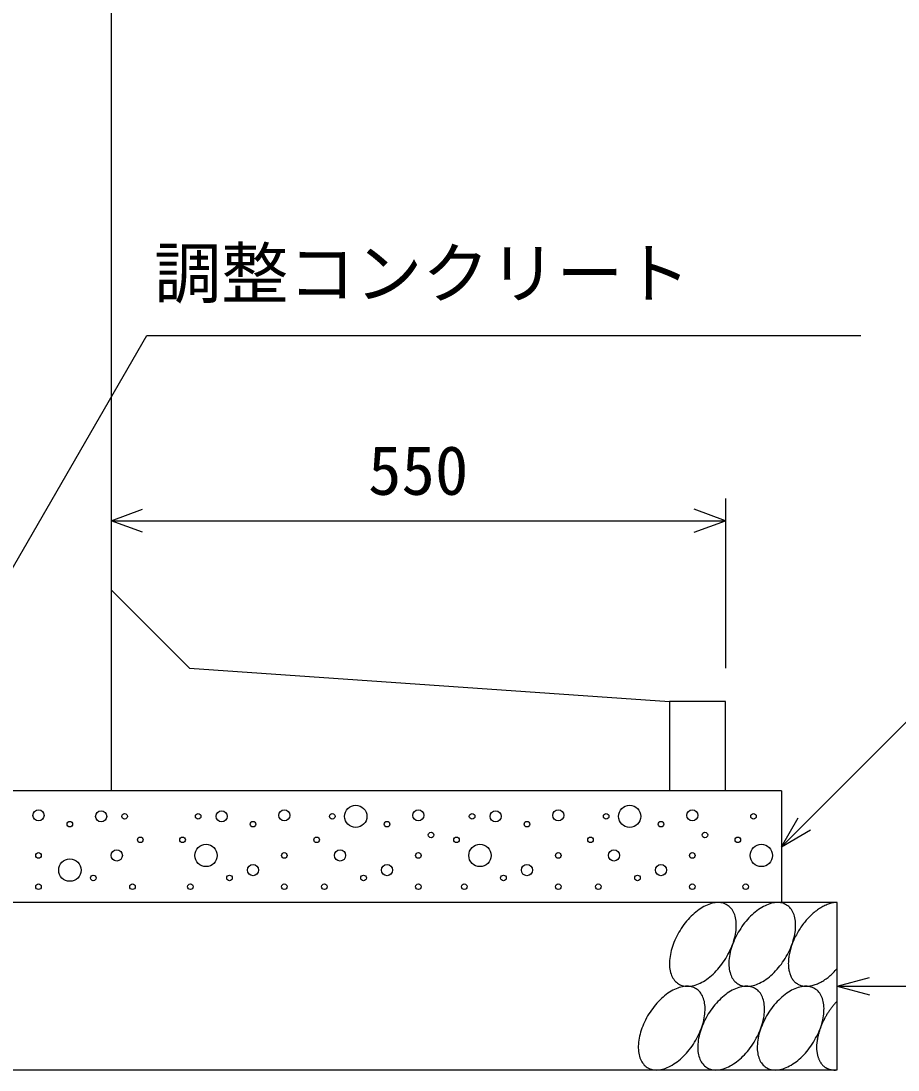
# Model space of a CAD drawing. Units: millimetres, scale not verified. Extents: x -16800 to 16800, y -5940 to 5940.
# Drawn here: x 7114 to 7899, y -1701 to -762 of the extents above; entities that cross this region are included whole.
import ezdxf
from ezdxf.enums import TextEntityAlignment as Align

# ---------------------------------------------------------------- set-up
doc = ezdxf.new("R2010")
doc.units = ezdxf.units.MM
doc.header["$LTSCALE"] = 20
for name, color, linetype, lineweight in [('0-0_DIM', 7, 'Continuous', 25), ('0-2_HATCH', 6, 'Continuous', 25), ('0-5_OUTLINE', 3, 'Continuous', 25)]:
    doc.layers.add(name, color=color, linetype=linetype, lineweight=lineweight)
doc.styles.add('ＭＳ ゴシック', font='')
doc.styles.get('ＭＳ ゴシック').set_extended_font_data('MS Gothic')

msp = doc.modelspace()

# ---------------------------------------------------------------- linework, layer by layer
at = {"layer": '0-0_DIM'}
for p, q in [((7745, -1189.42), (7745, -1341.38)), ((7195, -1209.42), (7745, -1209.42)), ((7958.65, -1337.73), (7795, -1501.38)), ((7795, -1501.38), (7810, -1475.4)), ((7795, -1501.38), (7820.98, -1486.38)), ((7845, -1626.38), (7873.98, -1618.62)), ((7845, -1626.38), (8278.31, -1626.38)), ((7845, -1626.38), (7873.98, -1634.14))]:
    msp.add_line(p, q, dxfattribs=at)
for points in [[(7005.74, -1426.38), (7226.85, -1043.41), (7866.05, -1043.41)], [(7223.19, -1219.68), (7195, -1209.42), (7223.19, -1199.16)], [(7716.81, -1219.68), (7745, -1209.42), (7716.81, -1199.16)]]:
    msp.add_lwpolyline(points, dxfattribs=at)
at = {"layer": '0-2_HATCH'}
for points in [[(7746.5, -1553.61), (7745.5, -1553.01), (7744.4, -1552.51), (7743.3, -1552.11), (7742.1, -1551.81), (7740.9, -1551.61), (7739.7, -1551.41), (7738.4, -1551.41), (7737.1, -1551.41), (7735.7, -1551.61), (7734.3, -1551.81), (7732.9, -1552.11), (7731.5, -1552.51), (7730.1, -1553.01), (7728.6, -1553.61), (7727.2, -1554.21), (7725.7, -1555.01), (7724.2, -1555.81), (7722.8, -1556.71), (7721.3, -1557.71), (7719.8, -1558.81), (7718.4, -1559.91), (7717, -1561.11), (7715.6, -1562.41), (7714.2, -1563.71), (7712.8, -1565.11), (7711.5, -1566.61), (7710.2, -1568.11), (7708.9, -1569.61), (7707.7, -1571.21), (7706.5, -1572.91), (7705.4, -1574.51), (7704.3, -1576.31), (7703.2, -1578.01), (7702.2, -1579.81), (7701.3, -1581.61), (7700.4, -1583.41), (7699.6, -1585.21), (7698.8, -1587.11), (7698.1, -1588.91)], [(7753.9, -1565.11), (7753.6, -1563.71), (7753.2, -1562.41), (7752.7, -1561.11), (7752.2, -1559.91), (7751.5, -1558.81), (7750.9, -1557.71), (7750.1, -1556.71), (7749.3, -1555.81), (7748.4, -1555.01), (7747.5, -1554.21), (7746.5, -1553.61)], [(7799.7, -1553.61), (7798.7, -1553.01), (7797.6, -1552.51), (7796.5, -1552.11), (7795.3, -1551.81), (7794.1, -1551.61), (7792.9, -1551.41), (7791.6, -1551.41), (7790.3, -1551.41), (7788.9, -1551.61), (7787.5, -1551.81), (7786.1, -1552.11), (7784.7, -1552.51), (7783.3, -1553.01), (7781.8, -1553.61), (7780.4, -1554.21), (7778.9, -1555.01), (7777.4, -1555.81), (7776, -1556.71), (7774.5, -1557.71), (7773, -1558.81), (7771.6, -1559.91), (7770.2, -1561.11), (7768.8, -1562.41), (7767.4, -1563.71), (7766, -1565.11), (7764.7, -1566.61), (7763.4, -1568.11), (7762.1, -1569.61), (7760.9, -1571.21), (7759.7, -1572.91), (7758.6, -1574.51), (7757.5, -1576.31), (7756.4, -1578.01), (7755.4, -1579.81), (7754.5, -1581.61), (7753.6, -1583.41), (7752.8, -1585.21), (7752, -1587.11), (7751.3, -1588.91)], [(7807.2, -1565.11), (7806.8, -1563.71), (7806.4, -1562.41), (7805.9, -1561.11), (7805.4, -1559.91), (7804.7, -1558.81), (7804.1, -1557.71), (7803.3, -1556.71), (7802.5, -1555.81), (7801.6, -1555.01), (7800.7, -1554.21), (7799.7, -1553.61)], [(7845, -1551.41), (7844.1, -1551.41), (7843.3, -1551.51), (7842.4, -1551.51), (7841.5, -1551.71), (7840.6, -1551.81), (7839.7, -1552.01), (7838.8, -1552.31), (7837.8, -1552.51), (7836.9, -1552.91), (7835.9, -1553.21), (7835, -1553.61), (7834, -1554.01), (7833.1, -1554.51), (7832.1, -1555.01), (7831.2, -1555.51), (7830.2, -1556.11), (7829.2, -1556.71), (7828.3, -1557.31), (7827.3, -1558.01), (7826.4, -1558.71), (7825.4, -1559.41), (7824.5, -1560.21), (7823.6, -1560.91), (7822.7, -1561.81), (7821.7, -1562.61), (7820.8, -1563.51), (7819.9, -1564.41), (7819.1, -1565.31), (7818.2, -1566.21), (7817.3, -1567.21), (7816.5, -1568.21), (7815.7, -1569.21), (7814.8, -1570.31), (7814, -1571.31), (7813.3, -1572.41), (7812.5, -1573.51), (7811.8, -1574.61), (7811, -1575.71), (7810.3, -1576.81)], [(7720.8, -1624.21), (7722.3, -1623.51), (7723.8, -1622.81), (7725.2, -1622.01), (7726.7, -1621.11), (7728.2, -1620.11), (7729.6, -1619.01), (7731, -1617.91), (7732.5, -1616.71), (7733.9, -1615.41), (7735.3, -1614.11), (7736.6, -1612.71), (7738, -1611.21), (7739.3, -1609.71), (7740.5, -1608.21), (7741.8, -1606.61), (7742.9, -1604.91), (7744.1, -1603.21), (7745.2, -1601.51), (7746.2, -1599.81), (7747.2, -1598.01), (7748.2, -1596.21), (7749, -1594.41), (7749.9, -1592.61), (7750.6, -1590.71), (7751.3, -1588.91), (7752, -1587.11), (7752.5, -1585.21), (7753, -1583.41), (7753.5, -1581.61), (7753.8, -1579.81), (7754.1, -1578.01), (7754.4, -1576.31), (7754.5, -1574.51), (7754.6, -1572.91), (7754.6, -1571.21), (7754.6, -1569.61), (7754.4, -1568.11), (7754.2, -1566.61), (7753.9, -1565.11)], [(7774, -1624.21), (7775.5, -1623.51), (7777, -1622.81), (7778.4, -1622.01), (7779.9, -1621.11), (7781.4, -1620.11), (7782.8, -1619.01), (7784.3, -1617.91), (7785.7, -1616.71), (7787.1, -1615.41), (7788.5, -1614.11), (7789.8, -1612.71), (7791.2, -1611.21), (7792.5, -1609.71), (7793.7, -1608.21), (7795, -1606.61), (7796.1, -1604.91), (7797.3, -1603.21), (7798.4, -1601.51), (7799.4, -1599.81), (7800.4, -1598.01), (7801.4, -1596.21), (7802.2, -1594.41), (7803.1, -1592.61), (7803.8, -1590.71), (7804.5, -1588.91), (7805.2, -1587.11), (7805.7, -1585.21), (7806.3, -1583.41), (7806.7, -1581.61), (7807.1, -1579.81), (7807.4, -1578.01), (7807.6, -1576.31), (7807.7, -1574.51), (7807.8, -1572.91), (7807.8, -1571.21), (7807.8, -1569.61), (7807.6, -1568.11), (7807.4, -1566.61), (7807.2, -1565.11)], [(7810.3, -1576.81), (7809.7, -1578.01), (7809, -1579.11), (7808.4, -1580.31), (7807.8, -1581.51), (7807.2, -1582.61), (7806.6, -1583.81), (7806.1, -1585.01), (7805.6, -1586.21), (7805.1, -1587.41), (7804.6, -1588.61), (7804.2, -1589.81), (7803.8, -1591.01), (7803.4, -1592.21), (7803.1, -1593.41), (7802.8, -1594.61), (7802.5, -1595.81), (7802.2, -1597.01), (7802, -1598.21), (7801.8, -1599.31), (7801.6, -1600.51), (7801.5, -1601.61), (7801.4, -1602.71), (7801.3, -1603.81), (7801.3, -1604.91), (7801.2, -1606.01), (7801.3, -1607.11), (7801.3, -1608.11), (7801.4, -1609.11), (7801.5, -1610.11), (7801.6, -1611.11), (7801.8, -1612.11), (7802, -1613.01), (7802.2, -1613.91), (7802.5, -1614.81), (7802.8, -1615.71), (7803.1, -1616.51), (7803.4, -1617.31), (7803.8, -1618.11), (7804.2, -1618.81)], [(7698.1, -1588.91), (7697.5, -1590.71), (7696.9, -1592.61), (7696.4, -1594.41), (7696, -1596.21), (7695.6, -1598.01), (7695.3, -1599.81), (7695.1, -1601.51), (7694.9, -1603.21), (7694.8, -1604.91), (7694.8, -1606.61), (7694.9, -1608.21), (7695, -1609.71), (7695.2, -1611.21), (7695.5, -1612.71), (7695.8, -1614.11), (7696.3, -1615.41), (7696.7, -1616.71), (7697.3, -1617.91), (7697.9, -1619.01), (7698.6, -1620.11), (7699.3, -1621.11), (7700.1, -1622.01), (7701, -1622.81), (7701.9, -1623.51), (7702.9, -1624.21), (7703.9, -1624.81), (7705, -1625.31), (7706.1, -1625.71), (7707.3, -1626.01), (7708.5, -1626.21), (7709.8, -1626.31), (7711.1, -1626.41), (7712.4, -1626.31), (7713.7, -1626.21), (7715.1, -1626.01), (7716.5, -1625.71), (7717.9, -1625.31), (7719.4, -1624.81), (7720.8, -1624.21)], [(7751.3, -1588.91), (7750.7, -1590.71), (7750.1, -1592.61), (7749.6, -1594.41), (7749.2, -1596.21), (7748.8, -1598.01), (7748.5, -1599.81), (7748.3, -1601.51), (7748.1, -1603.21), (7748, -1604.91), (7748, -1606.61), (7748.1, -1608.21), (7748.2, -1609.71), (7748.4, -1611.21), (7748.7, -1612.71), (7749.1, -1614.11), (7749.5, -1615.41), (7750, -1616.71), (7750.5, -1617.91), (7751.1, -1619.01), (7751.8, -1620.11), (7752.5, -1621.11), (7753.4, -1622.01), (7754.2, -1622.81), (7755.1, -1623.51), (7756.1, -1624.21), (7757.1, -1624.81), (7758.2, -1625.31), (7759.4, -1625.71), (7760.5, -1626.01), (7761.7, -1626.21), (7763, -1626.31), (7764.3, -1626.41), (7765.6, -1626.31), (7767, -1626.21), (7768.3, -1626.01), (7769.7, -1625.71), (7771.2, -1625.31), (7772.6, -1624.81), (7774, -1624.21)], [(7835, -1619.81), (7835.9, -1619.11), (7836.9, -1618.41), (7837.8, -1617.61), (7838.8, -1616.81), (7839.7, -1616.01), (7840.6, -1615.11), (7841.5, -1614.31), (7842.4, -1613.41), (7843.3, -1612.41), (7844.1, -1611.51), (7845, -1610.51)], [(7804.2, -1618.81), (7804.6, -1619.51), (7805.1, -1620.21), (7805.6, -1620.81), (7806.1, -1621.41), (7806.6, -1622.01), (7807.2, -1622.61), (7807.8, -1623.11), (7808.4, -1623.61), (7809, -1624.01), (7809.7, -1624.41), (7810.3, -1624.81), (7811, -1625.11), (7811.8, -1625.41), (7812.5, -1625.71), (7813.3, -1625.91), (7814, -1626.11), (7814.8, -1626.21), (7815.7, -1626.31), (7816.5, -1626.41), (7817.3, -1626.41), (7818.2, -1626.41), (7819.1, -1626.31), (7819.9, -1626.21), (7820.8, -1626.11), (7821.7, -1625.91), (7822.7, -1625.71), (7823.6, -1625.51), (7824.5, -1625.21), (7825.4, -1624.91), (7826.4, -1624.61), (7827.3, -1624.21), (7828.3, -1623.71), (7829.2, -1623.31), (7830.2, -1622.81), (7831.2, -1622.21), (7832.1, -1621.71), (7833.1, -1621.11), (7834, -1620.41), (7835, -1619.81)], [(7718.7, -1628.61), (7717.6, -1628.01), (7716.5, -1627.51), (7715.4, -1627.11), (7714.2, -1626.81), (7713, -1626.61), (7711.8, -1626.41), (7710.5, -1626.41), (7709.2, -1626.41), (7707.8, -1626.61), (7706.4, -1626.81), (7705, -1627.11), (7703.6, -1627.51), (7702.2, -1628.01), (7700.7, -1628.61), (7699.3, -1629.21), (7697.8, -1630.01), (7696.3, -1630.81), (7694.9, -1631.71), (7693.4, -1632.71), (7692, -1633.81), (7690.5, -1634.91), (7689.1, -1636.11), (7687.7, -1637.41), (7686.3, -1638.71), (7684.9, -1640.11), (7683.6, -1641.51), (7682.3, -1643.01), (7681, -1644.61), (7679.8, -1646.21), (7678.6, -1647.81), (7677.5, -1649.51), (7676.4, -1651.21), (7675.3, -1653.01), (7674.3, -1654.81), (7673.4, -1656.61), (7672.5, -1658.41), (7671.7, -1660.21), (7670.9, -1662.01), (7670.2, -1663.91)], [(7726.1, -1640.11), (7725.7, -1638.71), (7725.3, -1637.41), (7724.8, -1636.11), (7724.3, -1634.91), (7723.6, -1633.81), (7723, -1632.71), (7722.2, -1631.71), (7721.4, -1630.81), (7720.5, -1630.01), (7719.6, -1629.21), (7718.7, -1628.61)], [(7771.9, -1628.61), (7770.8, -1628.01), (7769.7, -1627.51), (7768.6, -1627.11), (7767.5, -1626.81), (7766.2, -1626.61), (7765, -1626.41), (7763.7, -1626.41), (7762.4, -1626.41), (7761, -1626.61), (7759.6, -1626.81), (7758.2, -1627.11), (7756.8, -1627.51), (7755.4, -1628.01), (7753.9, -1628.61), (7752.5, -1629.21), (7751, -1630.01), (7749.5, -1630.81), (7748.1, -1631.71), (7746.6, -1632.71), (7745.2, -1633.81), (7743.7, -1634.91), (7742.3, -1636.11), (7740.9, -1637.41), (7739.5, -1638.71), (7738.1, -1640.11), (7736.8, -1641.51), (7735.5, -1643.01), (7734.2, -1644.61), (7733, -1646.21), (7731.8, -1647.81), (7730.7, -1649.51), (7729.6, -1651.21), (7728.5, -1653.01), (7727.6, -1654.81), (7726.6, -1656.61), (7725.7, -1658.41), (7724.9, -1660.21), (7724.1, -1662.01), (7723.4, -1663.91)], [(7779.3, -1640.11), (7778.9, -1638.71), (7778.5, -1637.41), (7778, -1636.11), (7777.5, -1634.91), (7776.9, -1633.81), (7776.2, -1632.71), (7775.4, -1631.71), (7774.6, -1630.81), (7773.8, -1630.01), (7772.8, -1629.21), (7771.9, -1628.61)], [(7825.1, -1628.61), (7824, -1628.01), (7823, -1627.51), (7821.8, -1627.11), (7820.7, -1626.81), (7819.4, -1626.61), (7818.2, -1626.41), (7816.9, -1626.41), (7815.6, -1626.41), (7814.2, -1626.61), (7812.9, -1626.81), (7811.5, -1627.11), (7810, -1627.51), (7808.6, -1628.01), (7807.1, -1628.61), (7805.7, -1629.21), (7804.2, -1630.01), (7802.8, -1630.81), (7801.3, -1631.71), (7799.8, -1632.71), (7798.4, -1633.81), (7796.9, -1634.91), (7795.5, -1636.11), (7794.1, -1637.41), (7792.7, -1638.71), (7791.3, -1640.11), (7790, -1641.51), (7788.7, -1643.01), (7787.5, -1644.61), (7786.2, -1646.21), (7785, -1647.81), (7783.9, -1649.51), (7782.8, -1651.21), (7781.8, -1653.01), (7780.8, -1654.81), (7779.8, -1656.61), (7778.9, -1658.41), (7778.1, -1660.21), (7777.4, -1662.01), (7776.6, -1663.91)], [(7832.5, -1640.11), (7832.1, -1638.71), (7831.7, -1637.41), (7831.2, -1636.11), (7830.7, -1634.91), (7830.1, -1633.81), (7829.4, -1632.71), (7828.6, -1631.71), (7827.8, -1630.81), (7827, -1630.01), (7826, -1629.21), (7825.1, -1628.61)], [(7692.9, -1699.21), (7694.4, -1698.51), (7695.9, -1697.81), (7697.3, -1697.01), (7698.8, -1696.01), (7700.3, -1695.11), (7701.7, -1694.01), (7703.2, -1692.91), (7704.6, -1691.71), (7706, -1690.41), (7707.4, -1689.11), (7708.7, -1687.71), (7710.1, -1686.21), (7711.4, -1684.71), (7712.6, -1683.21), (7713.9, -1681.61), (7715, -1679.91), (7716.2, -1678.21), (7717.3, -1676.51), (7718.3, -1674.81), (7719.3, -1673.01), (7720.3, -1671.21), (7721.1, -1669.41), (7722, -1667.61), (7722.7, -1665.71), (7723.4, -1663.91), (7724.1, -1662.01), (7724.6, -1660.21), (7725.2, -1658.41), (7725.6, -1656.61), (7726, -1654.81), (7726.3, -1653.01), (7726.5, -1651.31), (7726.6, -1649.51), (7726.7, -1647.91), (7726.7, -1646.21), (7726.7, -1644.61), (7726.5, -1643.11), (7726.3, -1641.51), (7726.1, -1640.11)], [(7746.2, -1699.21), (7747.6, -1698.51), (7749.1, -1697.81), (7750.5, -1697.01), (7752, -1696.01), (7753.5, -1695.11), (7754.9, -1694.01), (7756.4, -1692.91), (7757.8, -1691.71), (7759.2, -1690.41), (7760.6, -1689.11), (7761.9, -1687.71), (7763.3, -1686.21), (7764.6, -1684.71), (7765.8, -1683.21), (7767.1, -1681.61), (7768.3, -1679.91), (7769.4, -1678.21), (7770.5, -1676.51), (7771.5, -1674.81), (7772.5, -1673.01), (7773.5, -1671.21), (7774.4, -1669.41), (7775.2, -1667.61), (7775.9, -1665.71), (7776.6, -1663.91), (7777.3, -1662.01), (7777.9, -1660.21), (7778.4, -1658.41), (7778.8, -1656.61), (7779.2, -1654.81), (7779.5, -1653.01), (7779.7, -1651.31), (7779.8, -1649.51), (7779.9, -1647.91), (7779.9, -1646.21), (7779.9, -1644.61), (7779.7, -1643.11), (7779.5, -1641.51), (7779.3, -1640.11)], [(7799.4, -1699.21), (7800.8, -1698.51), (7802.3, -1697.81), (7803.8, -1697.01), (7805.2, -1696.01), (7806.7, -1695.11), (7808.1, -1694.01), (7809.6, -1692.91), (7811, -1691.71), (7812.4, -1690.41), (7813.8, -1689.11), (7815.2, -1687.71), (7816.5, -1686.21), (7817.8, -1684.71), (7819.1, -1683.21), (7820.3, -1681.61), (7821.5, -1679.91), (7822.6, -1678.21), (7823.7, -1676.51), (7824.7, -1674.81), (7825.7, -1673.01), (7826.7, -1671.21), (7827.6, -1669.41), (7828.4, -1667.61), (7829.2, -1665.71), (7829.9, -1663.91), (7830.5, -1662.01), (7831.1, -1660.21), (7831.6, -1658.41), (7832, -1656.61), (7832.4, -1654.81), (7832.7, -1653.01), (7832.9, -1651.31), (7833.1, -1649.51), (7833.1, -1647.91), (7833.2, -1646.21), (7833.1, -1644.61), (7833, -1643.11), (7832.8, -1641.51), (7832.5, -1640.11)], [(7845, -1639.61), (7844.5, -1640.21), (7844, -1640.71), (7843.5, -1641.21), (7843, -1641.81), (7842.5, -1642.41), (7842, -1642.91), (7841.5, -1643.51), (7841.1, -1644.11), (7840.6, -1644.71), (7840.1, -1645.31), (7839.7, -1645.91), (7839.2, -1646.51), (7838.8, -1647.11), (7838.3, -1647.71), (7837.9, -1648.31), (7837.5, -1649.01), (7837.1, -1649.61), (7836.6, -1650.21), (7836.2, -1650.91), (7835.8, -1651.51), (7835.4, -1652.21), (7835.1, -1652.91), (7834.7, -1653.51), (7834.3, -1654.21), (7833.9, -1654.81), (7833.6, -1655.51), (7833.2, -1656.21), (7832.9, -1656.91), (7832.5, -1657.51), (7832.2, -1658.21), (7831.9, -1658.91), (7831.6, -1659.61), (7831.3, -1660.31), (7831, -1661.01), (7830.7, -1661.71), (7830.4, -1662.31), (7830.2, -1663.01), (7829.9, -1663.71), (7829.7, -1664.41)], [(7670.2, -1663.91), (7669.6, -1665.71), (7669, -1667.61), (7668.5, -1669.41), (7668.1, -1671.21), (7667.7, -1673.01), (7667.4, -1674.81), (7667.2, -1676.51), (7667, -1678.21), (7666.9, -1679.91), (7666.9, -1681.61), (7667, -1683.21), (7667.1, -1684.71), (7667.3, -1686.21), (7667.6, -1687.71), (7668, -1689.11), (7668.4, -1690.41), (7668.9, -1691.71), (7669.4, -1692.91), (7670, -1694.01), (7670.7, -1695.11), (7671.5, -1696.01), (7672.3, -1697.01), (7673.1, -1697.81), (7674, -1698.51), (7675, -1699.21), (7676.1, -1699.81), (7677.1, -1700.31), (7678.3, -1700.71), (7679.4, -1701.01), (7680.6, -1701.21), (7681.9, -1701.31), (7683.2, -1701.41), (7684.5, -1701.31), (7685.9, -1701.21), (7687.2, -1701.01), (7688.6, -1700.71), (7690.1, -1700.31), (7691.5, -1699.81), (7692.9, -1699.21)], [(7723.4, -1663.91), (7722.8, -1665.71), (7722.2, -1667.61), (7721.7, -1669.41), (7721.3, -1671.21), (7720.9, -1673.01), (7720.6, -1674.81), (7720.4, -1676.51), (7720.2, -1678.21), (7720.2, -1679.91), (7720.1, -1681.61), (7720.2, -1683.21), (7720.3, -1684.71), (7720.5, -1686.21), (7720.8, -1687.71), (7721.2, -1689.11), (7721.6, -1690.41), (7722.1, -1691.71), (7722.6, -1692.91), (7723.2, -1694.01), (7723.9, -1695.11), (7724.7, -1696.01), (7725.5, -1697.01), (7726.3, -1697.81), (7727.3, -1698.51), (7728.2, -1699.21), (7729.3, -1699.81), (7730.3, -1700.31), (7731.5, -1700.71), (7732.6, -1701.01), (7733.9, -1701.21), (7735.1, -1701.31), (7736.4, -1701.41), (7737.7, -1701.31), (7739.1, -1701.21), (7740.4, -1701.01), (7741.8, -1700.71), (7743.3, -1700.31), (7744.7, -1699.81), (7746.2, -1699.21)], [(7776.6, -1663.91), (7776, -1665.71), (7775.4, -1667.61), (7774.9, -1669.41), (7774.5, -1671.21), (7774.1, -1673.01), (7773.8, -1674.81), (7773.6, -1676.51), (7773.5, -1678.21), (7773.4, -1679.91), (7773.4, -1681.61), (7773.4, -1683.21), (7773.5, -1684.71), (7773.8, -1686.21), (7774, -1687.71), (7774.4, -1689.11), (7774.8, -1690.41), (7775.3, -1691.71), (7775.8, -1692.91), (7776.4, -1694.01), (7777.1, -1695.11), (7777.9, -1696.01), (7778.7, -1697.01), (7779.5, -1697.81), (7780.5, -1698.51), (7781.4, -1699.21), (7782.5, -1699.81), (7783.5, -1700.31), (7784.7, -1700.71), (7785.8, -1701.01), (7787.1, -1701.21), (7788.3, -1701.31), (7789.6, -1701.41), (7790.9, -1701.31), (7792.3, -1701.21), (7793.7, -1701.01), (7795.1, -1700.71), (7796.5, -1700.31), (7797.9, -1699.81), (7799.4, -1699.21)], [(7829.7, -1664.41), (7829.4, -1665.11), (7829.2, -1665.81), (7829, -1666.51), (7828.8, -1667.21), (7828.6, -1667.91), (7828.4, -1668.51), (7828.2, -1669.21), (7828, -1669.91), (7827.8, -1670.61), (7827.7, -1671.31), (7827.5, -1671.91), (7827.4, -1672.61), (7827.3, -1673.31), (7827.2, -1673.91), (7827.1, -1674.61), (7827, -1675.31), (7826.9, -1675.91), (7826.8, -1676.61), (7826.7, -1677.21), (7826.7, -1677.91), (7826.6, -1678.51), (7826.6, -1679.11), (7826.6, -1679.81), (7826.6, -1680.41), (7826.6, -1681.01), (7826.6, -1681.61), (7826.6, -1682.21), (7826.6, -1682.81), (7826.6, -1683.41), (7826.7, -1684.01), (7826.7, -1684.61), (7826.8, -1685.11), (7826.9, -1685.71), (7827, -1686.31), (7827.1, -1686.81), (7827.2, -1687.41), (7827.3, -1687.91), (7827.4, -1688.41), (7827.5, -1688.91)], [(7827.5, -1688.91), (7827.7, -1689.41), (7827.8, -1689.91), (7828, -1690.41), (7828.2, -1690.91), (7828.4, -1691.41), (7828.6, -1691.91), (7828.8, -1692.31), (7829, -1692.81), (7829.2, -1693.21), (7829.4, -1693.61), (7829.7, -1694.01), (7829.9, -1694.41), (7830.2, -1694.81), (7830.4, -1695.21), (7830.7, -1695.61), (7831, -1696.01), (7831.3, -1696.31), (7831.6, -1696.61), (7831.9, -1697.01), (7832.2, -1697.31), (7832.5, -1697.61), (7832.9, -1697.91), (7833.2, -1698.21), (7833.6, -1698.51), (7833.9, -1698.71), (7834.3, -1699.01), (7834.7, -1699.21), (7835.1, -1699.41), (7835.4, -1699.61), (7835.8, -1699.81), (7836.2, -1700.01), (7836.6, -1700.21), (7837.1, -1700.41), (7837.5, -1700.51), (7837.9, -1700.71), (7838.3, -1700.81), (7838.8, -1700.91), (7839.2, -1701.01), (7839.7, -1701.11)], [(7839.7, -1701.11), (7840.1, -1701.21), (7840.6, -1701.21), (7841.1, -1701.31), (7841.5, -1701.31), (7842, -1701.41), (7842.5, -1701.41), (7843, -1701.41), (7843.5, -1701.41), (7844, -1701.31), (7844.5, -1701.31), (7845, -1701.31)]]:
    msp.add_lwpolyline(points, dxfattribs=at)
for centre, radius in [((7413.96, -1474.2), 10), ((7659.18, -1474.2), 10), ((7129.97, -1473.33), 5), ((7186.04, -1474.2), 5), ((7207.07, -1474.2), 2.5), ((7272.93, -1474.2), 2.5), ((7293.96, -1474.2), 5), ((7350.03, -1473.33), 5), ((7392.93, -1474.2), 2.5), ((7470.03, -1473.33), 5), ((7518.15, -1474.2), 2.5), ((7539.18, -1474.2), 5), ((7595.26, -1473.33), 5), ((7638.15, -1474.2), 2.5), ((7715.26, -1473.33), 5), ((7770.08, -1474.2), 2.5), ((7158.01, -1481.2), 2.5), ((7321.99, -1481.2), 2.5), ((7441.99, -1481.2), 2.5), ((7567.22, -1481.2), 2.5), ((7687.22, -1481.2), 2.5), ((7221.09, -1495.21), 2.5), ((7258.91, -1495.21), 2.5), ((7378.91, -1495.21), 2.5), ((7481.37, -1490.89), 2.5), ((7504.13, -1495.21), 2.5), ((7624.13, -1495.21), 2.5), ((7726.6, -1490.89), 2.5), ((7756.06, -1495.21), 2.5), ((7279.94, -1509.22), 10), ((7525.16, -1509.22), 10), ((7777.09, -1509.22), 10), ((7129.97, -1509.22), 2.5), ((7158.01, -1522.35), 10), ((7200.06, -1509.22), 5), ((7350.03, -1509.22), 2.5), ((7399.94, -1509.22), 5), ((7470.03, -1509.22), 2.5), ((7595.26, -1509.22), 2.5), ((7645.16, -1509.22), 5), ((7715.26, -1509.22), 2.5), ((7321.99, -1522.35), 5), ((7441.99, -1522.35), 5), ((7567.22, -1522.35), 5), ((7687.22, -1522.35), 5), ((7179.03, -1529.36), 2.5), ((7300.97, -1529.36), 2.5), ((7420.97, -1529.36), 2.5), ((7546.19, -1529.36), 2.5), ((7666.19, -1529.36), 2.5), ((7129.97, -1537.23), 2.5), ((7214.08, -1537.23), 2.5), ((7265.92, -1537.23), 2.5), ((7350.03, -1537.23), 2.5), ((7385.92, -1537.23), 2.5), ((7470.03, -1537.23), 2.5), ((7511.14, -1537.23), 2.5), ((7595.26, -1537.23), 2.5), ((7631.14, -1537.23), 2.5), ((7715.26, -1537.23), 2.5), ((7763.07, -1537.23), 2.5)]:
    msp.add_circle(centre, radius, dxfattribs=at)
at = {"layer": '0-5_OUTLINE'}
for p, q in [((7195, -410.88), (7195, -1451.38)), ((7265, -1341.38), (7195, -1271.38)), ((7265, -1341.38), (7695, -1371.38)), ((7695, -1371.38), (7695, -1451.37)), ((7745, -1371.38), (7695, -1371.38)), ((7745, -1451.38), (7745, -1371.38)), ((7795, -1451.38), (6655, -1451.38)), ((7745, -1451.38), (7100, -1451.38)), ((7795, -1451.38), (7795, -1551.38)), ((7845, -1551.38), (6605, -1551.38))]:
    msp.add_line(p, q, dxfattribs=at)
msp.add_lwpolyline([(6605, -1701.38), (7845, -1701.38), (7845, -1551.38)], dxfattribs=at)

# ---------------------------------------------------------------- texts
at = {"layer": '0-0_DIM', "style": 'ＭＳ ゴシック'}
for s, p in [('調整コンクリート', (7233.56, -1022.89)), ('550', (7425, -1199.42))]:
    msp.add_text(s, height=43.99, dxfattribs=at).set_placement(p, align=Align.BOTTOM_LEFT)

doc.saveas('drawing.dxf')
